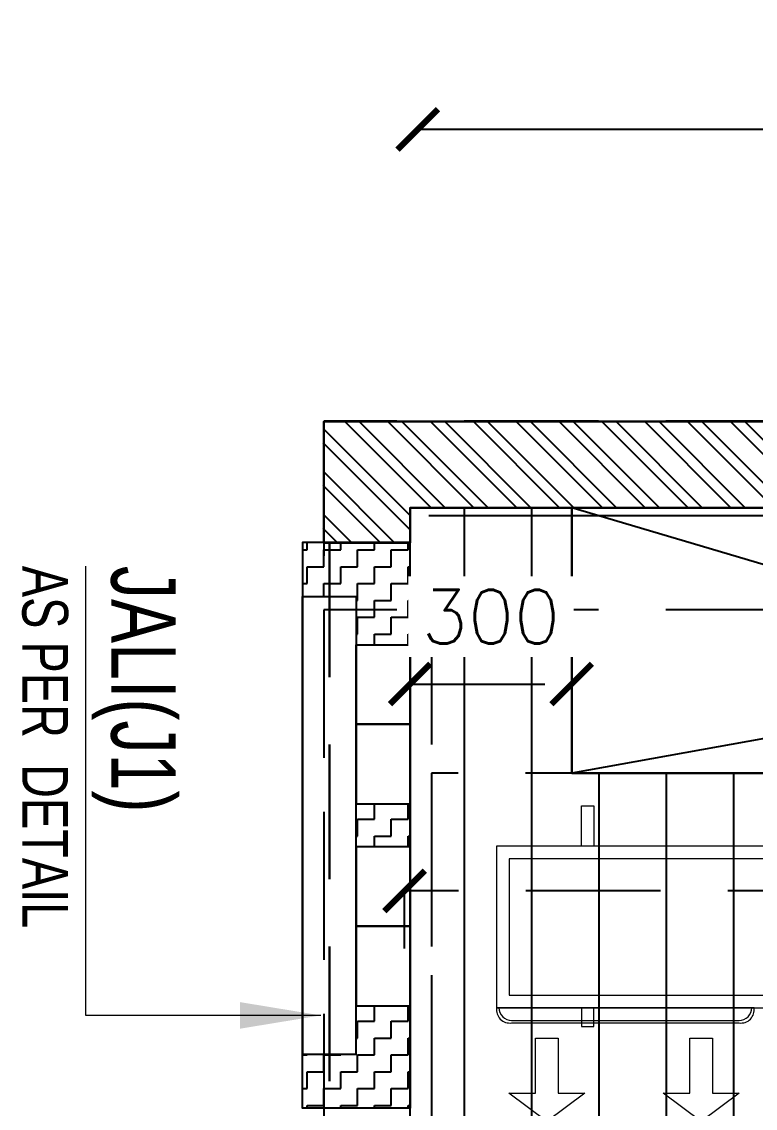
# Model space of a CAD drawing. Header units: millimetres. Extents: x -414464 to 1686, y -90036 to 108605.
# Drawn here: x -113436 to -112074, y -45880 to -43863 of the extents above; entities that cross this region are included whole.
import ezdxf

# ---------------------------------------------------------------- set-up
doc = ezdxf.new("R2010")
doc.units = ezdxf.units.MM
doc.header["$LTSCALE"] = 1000
doc.header["$MEASUREMENT"] = 0
for name, pattern in [('$1$AUDIT_D_120904163729-0', [0]), ('$36$HIDDEN', [0.375, 0.25, -0.125]), ('3BHK-A$1$AUDIT_D_120904163729-0', [0]), ('AUDIT_D_120904163729-0', [0]), ('T8(T9 IS SIMILAR) - DIMENSION & TEXTING$1$AUDIT_D_120904163729-0', [0]), ('T8(T9 IS SIMILAR) - DIMENSION & TEXTING$1$HIDDEN', [0.375, 0.25, -0.125]), ('T8(T9 IS SIMILAR) - DIMENSION & TEXTING$1$T8 - TYPICAL FLOOR CORE$0$( Hidden )', [0.375, 0.25, -0.125]), ('T8(T9 IS SIMILAR) - TYPICAL FLOOR ELEVATION$1$AUDIT_D_120904163729-0', [0]), ('T8(T9 IS SIMILAR) - TYPICAL FLOOR ELEVATION$1$HIDDEN', [0.375, 0.25, -0.125]), ('T8(T9 IS SIMILAR)$1$$0$HIDDEN', [0.375, 0.25, -0.125]), ('T8_REFUGE COLUMNS$1$CENTER2', [1.125, 0.75, -0.125, 0.125, -0.125])]:
    doc.linetypes.add(name, pattern=pattern)
doc.layers.get('0').update_dxf_attribs({"linetype": 'AUDIT_D_120904163729-0'})
for name, color, linetype in [('$0$A-HATCH -160', 251, '$1$AUDIT_D_120904163729-0'), ('$21$A-DIMENSIONS', 2, '$36$HIDDEN'), ('3BHK-A$1$A-HATCH -160', 251, '3BHK-A$1$AUDIT_D_120904163729-0'), ('3BHK-A$1$CUT-OUT', 49, 'Continuous'), ('3BHK-A$1$ELE 1', 1, 'Continuous'), ('a-rcc', 3, 'Continuous'), ('T8(T9 IS SIMILAR) - DIMENSION & TEXTING$1$A-DIMENSIONS', 2, 'T8(T9 IS SIMILAR) - DIMENSION & TEXTING$1$HIDDEN'), ('T8(T9 IS SIMILAR) - DIMENSION & TEXTING$1$A-PLUMBING', 7, 'T8(T9 IS SIMILAR) - DIMENSION & TEXTING$1$AUDIT_D_120904163729-0'), ('T8(T9 IS SIMILAR) - DIMENSION & TEXTING$1$U-TI-TEXT', 7, 'Continuous'), ('T8(T9 IS SIMILAR) - TYPICAL FLOOR ELEVATION$1$A-WALL HATCH', 252, 'T8(T9 IS SIMILAR) - TYPICAL FLOOR ELEVATION$1$AUDIT_D_120904163729-0'), ('T8(T9 IS SIMILAR) - TYPICAL FLOOR ELEVATION$1$A-WALL-FEATURES', 6, 'T8(T9 IS SIMILAR) - TYPICAL FLOOR ELEVATION$1$AUDIT_D_120904163729-0'), ('T8(T9 IS SIMILAR)$1$$6$a-beam 2', 50, 'Continuous'), ('T8(T9 IS SIMILAR)$1$S-BEAM', 20, 'T8(T9 IS SIMILAR)$1$$0$HIDDEN'), ('T8_REFUGE COLUMNS$1$A-CENTERLINE', 193, 'T8_REFUGE COLUMNS$1$CENTER2'), ('T8_TYPICAL COLUMNS$1$A-RCC COLS', 3, 'Continuous')]:
    doc.layers.add(name, color=color, linetype=linetype)
for name, color, linetype, lineweight in [('3BHK-A$1$A-ODU', 30, 'Continuous', 20), ('3BHK-A$1$A-WALL- 160', 6, 'Continuous', 30), ('T8(T9 IS SIMILAR) - DIMENSION & TEXTING$1$R0-18-10-2014-T1-1st Podium Floor Plan$0$Text', 2, 'Continuous', 0), ('T8(T9 IS SIMILAR) - TYPICAL FLOOR ELEVATION$1$ELE-1', 4, 'Continuous', 30), ('T8(T9 IS SIMILAR)$1$D&W', 8, 'Continuous', 25)]:
    doc.layers.add(name, color=color, linetype=linetype, lineweight=lineweight)
doc.styles.add('T8(T9 IS SIMILAR) - DIMENSION & TEXTING$1$ARIAL ARROW', font='swisscl.ttf')
doc.styles.add('T8(T9 IS SIMILAR) - DIMENSION & TEXTING$1$Romans 1', font='romans.shx', dxfattribs={"height": 100})
doc.styles.add('T8(T9 IS SIMILAR) - DIMENSION & TEXTING$1$Tahoma', font='tahoma.ttf')
doc.dimstyles.new('T8(T9 IS SIMILAR) - DIMENSION & TEXTING$1$ALPINE S', dxfattribs={"dimscale": 0, "dimtxt": 100, "dimasz": 75, "dimexe": 0, "dimexo": 0, "dimgap": 75, "dimtad": 1, "dimdec": 0, "dimzin": 0, "dimdsep": 46, "dimtxsty": 'T8(T9 IS SIMILAR) - DIMENSION & TEXTING$1$Romans 1', "dimblk": 'T8(T9 IS SIMILAR) - DIMENSION & TEXTING$1$_ArchTick', "dimcen": 0.09, "dimclrd": 256, "dimclre": 256, "dimclrt": 7, "dimadec": 0, "dimazin": 0, "dimtfac": 1, "dimtdec": 0, "dimtofl": 0, "dimtmove": 1, "dimatfit": 0, "dimldrblk": 'T8(T9 IS SIMILAR) - DIMENSION & TEXTING$1$_Open90', "dimfxl": 1, "dimtolj": 1, "dimtzin": 0, "dimarcsym": 0})
doc.dimstyles.new('T8(T9 IS SIMILAR) - DIMENSION & TEXTING$1$SAMATA STD', dxfattribs={"dimtxt": 100, "dimasz": 50, "dimexe": 50, "dimexo": 50, "dimgap": 10, "dimtad": 0, "dimdec": 0, "dimrnd": 5, "dimzin": 0, "dimdsep": 46, "dimtxsty": 'T8(T9 IS SIMILAR) - DIMENSION & TEXTING$1$Tahoma', "dimblk": 'T8(T9 IS SIMILAR) - DIMENSION & TEXTING$1$_Origin2', "dimcen": -50, "dimdle": 50, "dimclrd": 7, "dimclre": 7, "dimclrt": 7, "dimadec": 0, "dimazin": 0, "dimtfac": 1, "dimtdec": 0, "dimtmove": 1, "dimatfit": 3, "dimfxl": 150, "dimtfill": 1, "dimtolj": 1, "dimtzin": 0, "dimlwd": -1, "dimlwe": -1, "dimarcsym": 0})

# ---------------------------------------------------------------- blocks, each defined once
blk = doc.blocks.new('T8_REFUGE COLUMNS')
at = {"layer": 'T8_REFUGE COLUMNS$1$A-CENTERLINE'}
blk.add_line((1185007.1, -5719488.7), (1185007.1, -5698299.6), dxfattribs=at)
blk = doc.blocks.new('T8_TYPICAL COLUMNS')
at = {"layer": 'T8_TYPICAL COLUMNS$1$A-RCC COLS', "linetype": 'ByBlock'}
blk.add_blockref('T8_REFUGE COLUMNS', (0, 0), dxfattribs=at)
blk = doc.blocks.new('3BHK-A$1$odu1')
at = {"layer": '3BHK-A$1$A-ODU'}
for p, q in [((258.1, -900), (258.1, -926.8)), ((271.4, -900), (271.4, -926.8)), ((289, -900), (289, -926.8)), ((302.3, -900), (302.3, -926.8)), ((271.4, -926.8), (258.1, -926.8)), ((302.3, -926.8), (289, -926.8))]:
    blk.add_line(p, q, dxfattribs=at)
for points in [[(88.5, -533), (88.5, -55, 0.504861), (60.4, -82.8), (60.4, -505.3, 0.504861)], [(88.5, -528.7), (88.5, -59.3), (88.5, -59.3, 0.414214), (65.1, -82.8), (65.1, -505.3, 0.414214), (88.5, -528.7)]]:
    blk.add_lwpolyline(points, format="xyb", close=True, dxfattribs=at)
for points in [[(388.5, -900), (388.5, -55), (88.5, -55), (88.5, -900)], [(365.1, -876.5), (365.1, -78.5), (112, -78.5), (112, -876.5)]]:
    blk.add_lwpolyline(points, close=True, dxfattribs=at)
at = {"layer": '3BHK-A$1$A-ODU', "color": 0, "lineweight": 20, "ltscale": 300}
for points in [[(32, -169.4), (-70.1, -169.4), (-70.1, -218.7), (-122.9, -148.3), (-70.1, -77.9), (-70.1, -127.2), (32, -127.2)], [(32, -456), (-70.1, -456), (-70.1, -505.3), (-122.9, -434.9), (-70.1, -364.4), (-70.1, -413.7), (32, -413.7)]]:
    blk.add_lwpolyline(points, close=True, dxfattribs=at)
at = {"layer": '3BHK-A$1$A-ODU', "color": 3}
for points in [[(88.5, -212.3), (53.8, -212.3), (53.8, -235.7), (88.5, -235.7)], [(388.5, -212.3), (463.5, -212.3), (463.5, -235.7), (388.5, -235.7)], [(88.5, -742.7), (53.8, -742.7), (53.8, -719.3), (88.5, -719.3)], [(388.5, -742.7), (463.5, -742.7), (463.5, -719.3), (388.5, -719.3)]]:
    blk.add_lwpolyline(points, dxfattribs=at)
blk = doc.blocks.new('3BHK-A')
at = {"layer": '3BHK-A$1$A-HATCH -160', "linetype": 'ByBlock'}
h = blk.add_hatch(dxfattribs=at)
h.set_pattern_fill('ANSI32', color=256, scale=150)
h.set_pattern_definition([(45, (-0.65, 1285.594), (-39.77475644, 39.77475644), []), (45, (25.864, 1285.594), (-39.77475644, 39.77475644), [])])
h.paths.add_polyline_path([(1184832.7, -5719684.9), (1184832.7, -5718799.6), (1184992.7, -5718799.6), (1184992.7, -5719524.7), (1185057.7, -5719524.8), (1185057.7, -5719685)])
at = {"layer": '3BHK-A$1$CUT-OUT'}
h = blk.add_hatch(dxfattribs=at)
h.set_pattern_fill('ANSI31', color=256, scale=1000, angle=135)
h.set_pattern_definition([(180, (23757.98, 261.17), (-2e-14, -125), [])])
h.paths.add_polyline_path([(1186472.3, -5719523.5), (1184992.7, -5719523.5), (1184992.7, -5719223.5), (1185485.5, -5719223.5), (1185485.5, -5717558.5), (1186132.6, -5717558.5), (1186132.6, -5719223.5), (1186472.6, -5719223.5)])
at = {"layer": '3BHK-A$1$A-WALL- 160', "linetype": 'ByBlock', "elevation": 0}
for points in [[(1184992.7, -5719523.5), (1184992.7, -5718798.3), (1184832.7, -5718798.3), (1184832.7, -5719683.7), (1184992.3, -5719683.7)], [(1184992.3, -5719683.7), (1185057.7, -5719683.7), (1185057.7, -5719523.5), (1184992.3, -5719523.5)]]:
    blk.add_lwpolyline(points, dxfattribs=at)
at = {"layer": '3BHK-A$1$CUT-OUT'}
for p, q in [((1185182.4, -5717548.4, 0), (1185485.5, -5719223.5, 0.6)), ((1185485.5, -5717558.5, 0), (1184992.7, -5719223.5, 0.6))]:
    blk.add_line(p, q, dxfattribs=at)
at = {"layer": '3BHK-A$1$CUT-OUT', "elevation": 0.4}
blk.add_lwpolyline([(1186472.3, -5719523.5), (1184992.7, -5719523.5), (1184992.7, -5719223.5), (1185485.5, -5719223.5), (1185485.5, -5717558.5), (1186132.6, -5717558.5), (1186132.6, -5719223.5), (1186472.6, -5719223.5)], close=True, dxfattribs=at)
at = {"layer": '3BHK-A$1$ELE 1', "linetype": 'ByBlock'}
blk.add_line((1185485.5, -5717558.5, 0.4), (1185485.5, -5719223.5, 0.6), dxfattribs=at)
at = {"layer": '3BHK-A$1$ELE 1', "linetype": 'ByBlock', "elevation": 0.6}
blk.add_lwpolyline([(1185485.5, -5719223.5), (1184992.7, -5719223.5)], dxfattribs=at)
at = {"layer": '3BHK-A$1$A-ODU', "rotation": 180.0000792536791}
blk.add_blockref('3BHK-A$1$odu1', (1186009.4, -5719417.8, 0.3), dxfattribs=at)
blk = doc.blocks.new('T8(T9 IS SIMILAR) - TYPICAL FLOOR ELEVATION$1$JG')
at = {"layer": 'T8(T9 IS SIMILAR) - TYPICAL FLOOR ELEVATION$1$A-WALL HATCH', "linetype": 'ByBlock'}
h = blk.add_hatch(dxfattribs=at)
h.set_pattern_fill('ZIGZAG', color=256, scale=250)
h.set_pattern_definition([(0, (0, 0), (31.25, 31.25), [31.25, -31.25]), (90, (31.25, 0), (-31.25, 31.25), [31.25, -31.25])])
h.paths.add_polyline_path([(1133312.3, -5722820.5), (1133392.5, -5722820.5), (1133392.5, -5722720.5), (1133312.3, -5722720.5)])
edge = h.paths.add_edge_path()
edge.add_line((1133877.2, -5722870.5), (1133877.2, -5722920.5))
edge.add_line((1133877.2, -5722920.5), (1133777.2, -5722920.5))
edge.add_line((1133777.2, -5722920.5), (1133777.2, -5722870.5))
edge.add_line((1133777.2, -5722870.5), (1133777.2, -5722820.5))
edge.add_line((1133777.2, -5722820.5), (1133687.4, -5722820.5))
edge.add_line((1133687.4, -5722820.5), (1133687.4, -5722720.5))
edge.add_line((1133687.4, -5722720.5), (1133877.2, -5722720.6))
edge.add_line((1133877.2, -5722720.6), (1133877.2, -5722870.5))
edge.add_line((1132827.4, -5722870.5), (1132827.4, -5722920.5))
edge.add_line((1132827.4, -5722920.5), (1132927.4, -5722920.5))
edge.add_line((1132927.4, -5722920.5), (1132927.4, -5722870.5))
edge.add_line((1132927.4, -5722870.5), (1132927.4, -5722820.5))
edge.add_line((1132927.4, -5722820.5), (1133017.4, -5722820.5))
edge.add_line((1133017.4, -5722820.5), (1133017.4, -5722720.5))
edge.add_line((1133017.4, -5722720.5), (1132827.4, -5722720.5))
edge.add_line((1132827.4, -5722720.5), (1132827.4, -5722870.5))
at = {"layer": 'T8(T9 IS SIMILAR) - TYPICAL FLOOR ELEVATION$1$A-WALL-FEATURES', "color": 3, "elevation": -1.3}
for points in [[(1132827.4, -5722870.5), (1132827.4, -5722870.5), (1132827.4, -5722920.5), (1132927.4, -5722920.5), (1132927.4, -5722870.5), (1132927.4, -5722820.5), (1133017.4, -5722820.5), (1133017.4, -5722720.5), (1132827.4, -5722720.5), (1132827.4, -5722870.5)], [(1133877.2, -5722870.5), (1133877.2, -5722870.5), (1133877.2, -5722920.5), (1133777.2, -5722920.5), (1133777.2, -5722870.5), (1133777.2, -5722820.5), (1133687.4, -5722820.5), (1133687.4, -5722720.5), (1133877.2, -5722720.6), (1133877.2, -5722870.5)]]:
    blk.add_lwpolyline(points, dxfattribs=at)
blk.add_lwpolyline([(1133312.3, -5722820.5), (1133392.5, -5722820.5), (1133392.5, -5722720.5), (1133312.3, -5722720.5)], close=True, dxfattribs=at)
at = {"layer": 'T8(T9 IS SIMILAR) - TYPICAL FLOOR ELEVATION$1$ELE-1', "color": 5}
for p, q in [((1133017.4, -5722720.5, -1.3), (1133312.3, -5722720.5, -1.3)), ((1133164.8, -5722820.5, -1.3), (1133164.8, -5722720.5, -1.3)), ((1133687.4, -5722720.5, -1.3), (1133392.5, -5722720.5, -1.3)), ((1133539.9, -5722820.5, -1.3), (1133539.9, -5722720.5, -1.3)), ((1133312.3, -5722820.5, -1.3), (1133017.4, -5722820.5, -1.3)), ((1133392.5, -5722820.5, -1.3), (1133687.4, -5722820.5, -1.3)), ((1132927.4, -5722920.5, -1.3), (1133777.2, -5722920.5, -1.3))]:
    blk.add_line(p, q, dxfattribs=at)
at = {"layer": 'T8(T9 IS SIMILAR) - TYPICAL FLOOR ELEVATION$1$ELE-1', "color": 5, "linetype": 'T8(T9 IS SIMILAR) - TYPICAL FLOOR ELEVATION$1$HIDDEN'}
blk.add_line((1133877.2, -5722870.5, -1.3), (1132827.4, -5722870.5, -1.3), dxfattribs=at)
blk = doc.blocks.new('T8(T9 IS SIMILAR) - TYPICAL FLOOR ELEVATION')
at = {"layer": 'T8(T9 IS SIMILAR) - TYPICAL FLOOR ELEVATION$1$A-WALL-FEATURES', "linetype": 'ByBlock', "xscale": -1}
blk.add_blockref('T8(T9 IS SIMILAR) - TYPICAL FLOOR ELEVATION$1$JG', (2318934.5, 3197, 1.3), dxfattribs=at)
blk = doc.blocks.new('T8(T9 IS SIMILAR) - DIMENSION & TEXTING$1$_Origin2')
at = {"color": 0, "linetype": 'ByBlock', "lineweight": -2}
blk.add_line((-0.5, 0), (-1, 0), dxfattribs=at)
for radius in [0.5, 0.25]:
    blk.add_circle((0, 0), radius, dxfattribs=at)
blk = doc.blocks.new('T8(T9 IS SIMILAR) - DIMENSION & TEXTING$1$_ArchTick')
at = {"color": 0, "linetype": 'ByBlock', "const_width": 0.15}
blk.add_lwpolyline([(-0.5, -0.5), (0.5, 0.5)], dxfattribs=at)
blk = doc.blocks.new('*D1379')
at = {"layer": 'T8(T9 IS SIMILAR) - DIMENSION & TEXTING$1$A-DIMENSIONS', "linetype": 'T8(T9 IS SIMILAR) - DIMENSION & TEXTING$1$HIDDEN', "lineweight": -2, "transparency": 16777216}
for p, q in [((1185795.9, -5717558.7), (1185704, -5717558.7)), ((1185810.9, -5719533.7), (1185704, -5719533.7))]:
    blk.add_line(p, q, dxfattribs=at)
at = {"layer": 'T8(T9 IS SIMILAR) - DIMENSION & TEXTING$1$A-DIMENSIONS', "lineweight": -2, "transparency": 16777216}
blk.add_line((1185704, -5717558.7), (1185704, -5719533.7), dxfattribs=at)
at = {"layer": 'T8(T9 IS SIMILAR) - DIMENSION & TEXTING$1$A-DIMENSIONS', "linetype": 'ByBlock', "lineweight": -2, "transparency": 16777216, "xscale": 75, "yscale": 75, "zscale": 75}
for p, rotation in [((1185704, -5717558.7), 90), ((1185704, -5719533.7), 270)]:
    blk.add_blockref('T8(T9 IS SIMILAR) - DIMENSION & TEXTING$1$_ArchTick', p, dxfattribs=dict(at, rotation=rotation))
at = {"layer": 'T8(T9 IS SIMILAR) - DIMENSION & TEXTING$1$A-DIMENSIONS', "color": 7, "linetype": 'ByBlock', "transparency": 16777216, "insert": (1185579, -5718546.2), "char_height": 100, "attachment_point": 5, "rotation": 90, "style": 'T8(T9 IS SIMILAR) - DIMENSION & TEXTING$1$Romans 1'}
blk.add_mtext('\\A1;1975', dxfattribs=at)
blk = doc.blocks.new('T8(T9 IS SIMILAR) - DIMENSION & TEXTING$1$_Open90')
at = {"color": 0, "linetype": 'ByBlock', "lineweight": -2}
for p, q in [((-0.5, 0.5), (0, 0)), ((0, 0), (-1, 0)), ((0, 0), (-0.5, -0.5))]:
    blk.add_line(p, q, dxfattribs=at)
blk = doc.blocks.new('*D464')
at = {"layer": 'T8(T9 IS SIMILAR) - DIMENSION & TEXTING$1$U-TI-TEXT', "linetype": 'T8(T9 IS SIMILAR) - DIMENSION & TEXTING$1$T8 - TYPICAL FLOOR CORE$0$( Hidden )', "lineweight": -2, "transparency": 16777216}
for p, q in [((-23160, -3685.4), (-23162, -3685.4)), ((-23160, -5635.2), (-23162, -5635.2))]:
    blk.add_line(p, q, dxfattribs=at)
at = {"layer": 'T8(T9 IS SIMILAR) - DIMENSION & TEXTING$1$U-TI-TEXT', "lineweight": -2, "transparency": 16777216}
blk.add_line((-23162, -3685.4), (-23162, -5635.2), dxfattribs=at)
at = {"layer": 'T8(T9 IS SIMILAR) - DIMENSION & TEXTING$1$U-TI-TEXT', "linetype": 'ByBlock', "lineweight": -2, "transparency": 16777216, "xscale": 75, "yscale": 75, "zscale": 75}
for p, rotation in [((-23162, -3685.4), 90), ((-23162, -5635.2), 270)]:
    blk.add_blockref('T8(T9 IS SIMILAR) - DIMENSION & TEXTING$1$_ArchTick', p, dxfattribs=dict(at, rotation=rotation))
at = {"layer": 'T8(T9 IS SIMILAR) - DIMENSION & TEXTING$1$U-TI-TEXT', "color": 7, "linetype": 'ByBlock', "transparency": 16777216, "insert": (-23287, -4660.3), "char_height": 100, "attachment_point": 5, "rotation": 90, "style": 'T8(T9 IS SIMILAR) - DIMENSION & TEXTING$1$Romans 1', "bg_fill": 3, "box_fill_scale": 1.25, "bg_fill_color": 256, "bg_fill_true_color": 13158600, "bg_fill_transparency": 0}
blk.add_mtext('\\A1;1950', dxfattribs=at)
blk = doc.blocks.new('*D1316')
at = {"layer": 'T8(T9 IS SIMILAR) - DIMENSION & TEXTING$1$A-DIMENSIONS', "linetype": 'T8(T9 IS SIMILAR) - DIMENSION & TEXTING$1$HIDDEN', "lineweight": -2, "transparency": 16777216}
for p, q in [((1185239.1, -5719223.5), (1185319.9, -5719223.5)), ((1185247.2, -5719523.5), (1185319.9, -5719523.5))]:
    blk.add_line(p, q, dxfattribs=at)
at = {"layer": 'T8(T9 IS SIMILAR) - DIMENSION & TEXTING$1$A-DIMENSIONS', "lineweight": -2, "transparency": 16777216}
blk.add_line((1185319.9, -5719523.5), (1185319.9, -5719223.5), dxfattribs=at)
at = {"layer": 'T8(T9 IS SIMILAR) - DIMENSION & TEXTING$1$A-DIMENSIONS', "color": 7, "linetype": 'ByBlock', "transparency": 16777216, "insert": (1185194.9, -5719373.5), "char_height": 100, "attachment_point": 5, "rotation": 90, "style": 'T8(T9 IS SIMILAR) - DIMENSION & TEXTING$1$Romans 1', "bg_fill": 3, "box_fill_scale": 1.25, "bg_fill_color": 256, "bg_fill_true_color": 13158600, "bg_fill_transparency": 0}
blk.add_mtext('\\A1;300', dxfattribs=at)
at = {"layer": 'T8(T9 IS SIMILAR) - DIMENSION & TEXTING$1$A-DIMENSIONS', "linetype": 'ByBlock', "lineweight": -2, "transparency": 16777216, "xscale": 75, "yscale": 75, "zscale": 75}
for p, rotation in [((1185319.9, -5719223.5), 90), ((1185319.9, -5719523.5), 270)]:
    blk.add_blockref('T8(T9 IS SIMILAR) - DIMENSION & TEXTING$1$_ArchTick', p, dxfattribs=dict(at, rotation=rotation))
blk = doc.blocks.new('T8(T9 IS SIMILAR) - DIMENSION & TEXTING$1$A$C77D62699')
at = {"layer": 'T8(T9 IS SIMILAR) - DIMENSION & TEXTING$1$U-TI-TEXT', "linetype": 'ByBlock'}
dim = blk.add_linear_dim(base=(-23162, -5635.2), p1=(-21619.4, -3685.4), p2=(-21643.5, -5635.2), angle=90, dimstyle='T8(T9 IS SIMILAR) - DIMENSION & TEXTING$1$ALPINE S', override={"dimscale": 1, "dimfxl": 2, "dimfxlon": 1, "dimtfill": 1, "dimarcsym": 1}, dxfattribs=at)
dim.commit()
dim.dimension.update_dxf_attribs({"geometry": '*D464', "text_midpoint": (-23287, -4660.3)})
blk = doc.blocks.new('T8(T9 IS SIMILAR) - DIMENSION & TEXTING')
at = {"layer": 'T8(T9 IS SIMILAR) - DIMENSION & TEXTING$1$A-PLUMBING', "linetype": 'ByBlock'}
blk.add_blockref('T8(T9 IS SIMILAR) - DIMENSION & TEXTING$1$A$C77D62699', (1207452.3, -5713874), dxfattribs=at)
at = {"layer": 'T8(T9 IS SIMILAR) - DIMENSION & TEXTING$1$R0-18-10-2014-T1-1st Podium Floor Plan$0$Text', "insert": (1185100.4, -5719958.6, 0.5), "char_height": 120, "width": 3557.379, "attachment_point": 1, "style": 'T8(T9 IS SIMILAR) - DIMENSION & TEXTING$1$ARIAL ARROW'}
blk.add_mtext('JALI(J1)\\P{\\H0.70833x;AS PER  DETAIL}', dxfattribs=at)
at = {"layer": 'T8(T9 IS SIMILAR) - DIMENSION & TEXTING$1$A-DIMENSIONS', "linetype": 'ByBlock'}
dim = blk.add_linear_dim(base=(1185704, -5719533.7, 0.5), p1=(1185795.9, -5717558.7, 0.5), p2=(1185810.9, -5719533.7, 0.5), angle=270, dimstyle='T8(T9 IS SIMILAR) - DIMENSION & TEXTING$1$ALPINE S', override={"dimscale": 1, "dimfxl": 5, "dimarcsym": 1}, dxfattribs=at)
dim.commit()
dim.dimension.update_dxf_attribs({"geometry": '*D1379', "text_midpoint": (1185579, -5718546.2, 0.5)})
dim = blk.add_linear_dim(base=(1185319.9, -5719223.5), p1=(1185247.2, -5719523.5), p2=(1185239.1, -5719223.5, 0.4), angle=90, dimstyle='T8(T9 IS SIMILAR) - DIMENSION & TEXTING$1$ALPINE S', override={"dimscale": 1, "dimfxl": 5, "dimtfill": 1, "dimarcsym": 1}, dxfattribs=at)
dim.commit()
dim.dimension.update_dxf_attribs({"geometry": '*D1316', "text_midpoint": (1185319.9, -5719373.5), "dimtype": 128})
at = {"layer": 'T8(T9 IS SIMILAR) - DIMENSION & TEXTING$1$R0-18-10-2014-T1-1st Podium Floor Plan$0$Text'}
blk.add_leader([(1185935.1, -5719689.3, 0.5), (1185935.1, -5720125.8, 0.5), (1185101.3, -5720125.9, 0.5)], dimstyle='T8(T9 IS SIMILAR) - DIMENSION & TEXTING$1$SAMATA STD', override={"dimscale": 1, "dimasz": 150, "dimclrd": 2, "dimfxlon": 1, "dimarcsym": 1}, dxfattribs=at)
blk = doc.blocks.new('T8(T9 IS SIMILAR)')
at = {"layer": 'T8(T9 IS SIMILAR)$1$D&W', "linetype": 'ByBlock'}
blk.add_blockref('3BHK-A', (0, 0), dxfattribs=at)
blk.add_blockref('T8(T9 IS SIMILAR) - TYPICAL FLOOR ELEVATION', (0, 0), dxfattribs=at)
blk.add_blockref('T8_TYPICAL COLUMNS', (0, 0), dxfattribs=at)
at = {"layer": 'T8(T9 IS SIMILAR)$1$$6$a-beam 2', "linetype": 'ByBlock'}
blk.add_blockref('T8(T9 IS SIMILAR) - DIMENSION & TEXTING', (0, 0), dxfattribs=at)
at = {"layer": 'T8(T9 IS SIMILAR)$1$S-BEAM'}
for p, q in [((1184832, -5718798.4, -0.2), (1184832, -5719683.6, -0.2)), ((1185182, -5718798.4, -0.2), (1185182, -5719683.6, -0.2)), ((1185182, -5719483.6, -0.2), (1189932, -5719483.5, -0.2)), ((1184832, -5719683.5, -0.2), (1189932.4, -5719683.4, -0.5)), ((1185182, -5719683.6, -0.2), (1189932, -5719683.5, -0.2))]:
    blk.add_line(p, q, dxfattribs=at)
at = {"layer": 'T8(T9 IS SIMILAR)$1$S-BEAM', "elevation": -0.5}
blk.add_lwpolyline([(1185485.5, -5719483.6), (1186173.9, -5719483.5), (1186173.8, -5717559.3), (1185485.4, -5717559.3)], close=True, dxfattribs=at)
blk = doc.blocks.new('A$C48506478')
at = {"layer": '$21$A-DIMENSIONS', "linetype": 'ByBlock'}
blk.add_blockref('T8(T9 IS SIMILAR)', (-1195542.6, 5727884.6), dxfattribs=at)
at = {"layer": '$0$A-HATCH -160', "linetype": 'ByBlock'}
blk.add_blockref('T8(T9 IS SIMILAR) - DIMENSION & TEXTING', (-1195542.6, 5727884.6), dxfattribs=at)

msp = doc.modelspace()

# ---------------------------------------------------------------- block references
at = {"layer": 'a-rcc', "linetype": 'ByBlock', "rotation": 270}
msp.add_blockref('A$C48506478', (-121076, -55315.3, 0), dxfattribs=at)

doc.saveas('drawing.dxf')
